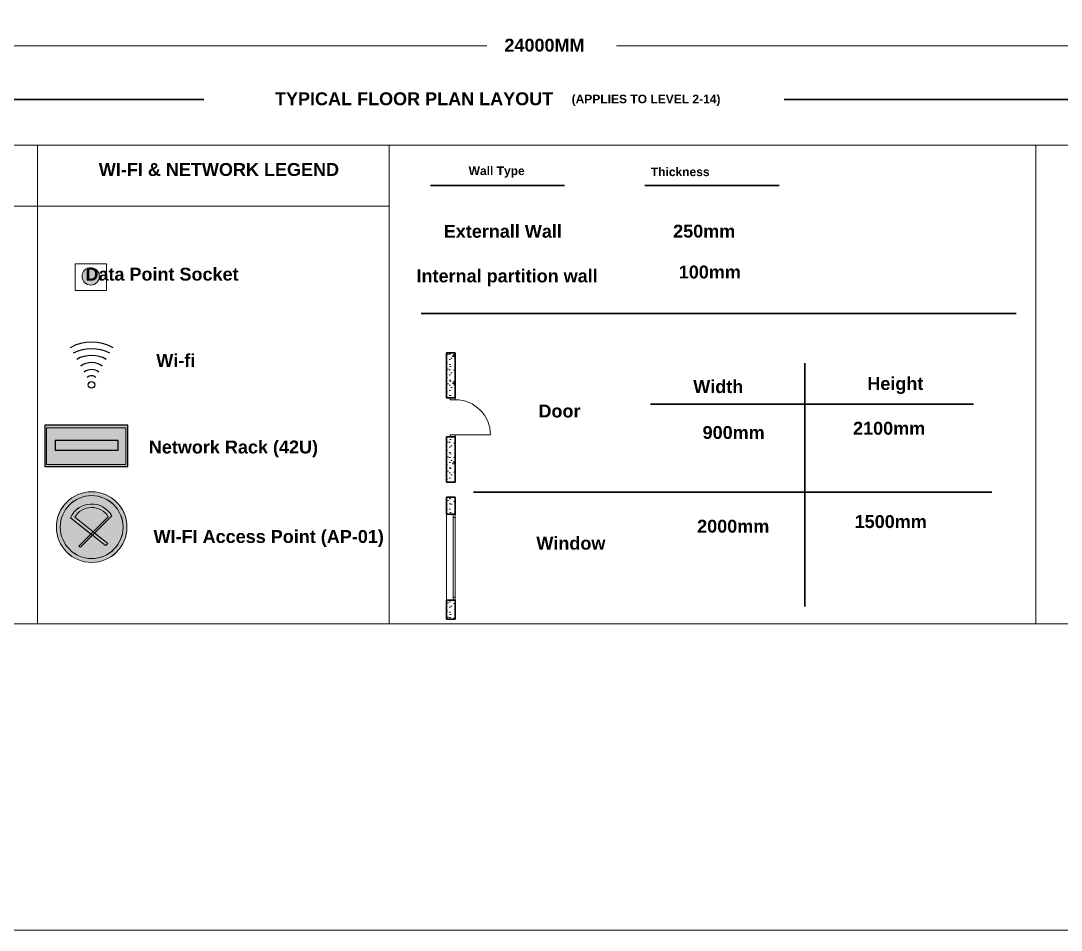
# Model space of a CAD drawing. Header units: millimetres. Extents: x -100675 to 28000, y -21133 to 42228.
# Drawn here: x -75380 to -51181, y -21133 to 16 of the extents above; entities that cross this region are included whole.
import ezdxf

# ---------------------------------------------------------------- set-up
doc = ezdxf.new("R2010")
doc.units = ezdxf.units.MM
doc.header["$MEASUREMENT"] = 0
doc.linetypes.add('Wipeout_Contour', pattern=[1000, 0, -1000])
for name, color, linetype in [('New_2D Drafting - General', 7, 'Continuous'), ('New_ARCHICAD Doors', 7, 'Continuous'), ('New_ARCHICAD Windows', 7, 'Continuous'), ('New_Structural - Bearing', 7, 'Continuous')]:
    doc.layers.add(name, color=color, linetype=linetype)
for name, color, linetype, lineweight in [('New_2D Drafting - General_Pen_No__1', 7, 'Continuous', 13), ('New_2D Drafting - General_Pen_No__15', 214, 'Continuous', 25), ('New_2D Drafting - General_Pen_No__19', 255, 'Continuous', 0), ('New_2D Drafting - General_Pen_No__21', 7, 'Continuous', 35), ('New_2D Drafting - General_Pen_No__22', 8, 'Continuous', 35), ('New_2D Drafting - General_Pen_No__41', 7, 'Continuous', 25), ('New_2D Drafting - General_Pen_No__46', 5, 'Continuous', 25), ('New_2D Drafting - General_Pen_No__52', 15, 'Continuous', 20), ('New_Annotation - Text_Pen_No__21', 7, 'Continuous', 35), ('New_Annotation - Text_Pen_No__27', 7, 'Continuous', 35), ('New_Annotation - Text_Pen_No__41', 7, 'Continuous', 25), ('New_Annotation - Text_Pen_No__46', 5, 'Continuous', 25), ('New_Annotation - Text_Pen_No__47', 7, 'Continuous', 25), ('New_ARCHICAD Doors_Pen_No__27', 7, 'Continuous', 35), ('New_ARCHICAD Windows_Pen_No__27', 7, 'Continuous', 35), ('New_Structural - Bearing_Pen_No__20', 1, 'Continuous', 0), ('New_Structural - Bearing_Pen_No__21', 7, 'Continuous', 35), ('New_Structural - Bearing_Pen_No__27', 7, 'Continuous', 35), ('New_Structural - Bearing_Pen_No__46', 5, 'Continuous', 25), ('New_Structural - Bearing_Pen_No__98', 154, 'Continuous', 13)]:
    doc.layers.add(name, color=color, linetype=linetype, lineweight=lineweight)
for name, color, linetype, lineweight, true_color in [('New_2D Drafting - General_Pen_No__62', 7, 'Continuous', 20, 0xaaaaaa), ('New_Annotation - Text_Pen_No__149', 7, 'Continuous', 25, 0x186722), ('New_Annotation - Text_Pen_No__66', 7, 'Continuous', 20, 0x5555ff), ('New_Annotation - Text_Pen_No__86', 7, 'Continuous', 20, 0x5555ff), ('New_ARCHICAD Doors_Pen_No__23', 7, 'Continuous', 20, 0xff6600), ('New_ARCHICAD Doors_Pen_No__3', 7, 'Continuous', 18, 0xff6600), ('New_ARCHICAD Windows_Pen_No__23', 7, 'Continuous', 20, 0xff6600), ('New_ARCHICAD Windows_Pen_No__3', 7, 'Continuous', 18, 0xff6600), ('New_Structural - Bearing_Pen_No__170', 7, 'Continuous', 13, 0x9f9f00), ('New_Structural - Bearing_Pen_No__89', 7, 'Continuous', 20, 0x71cebe)]:
    doc.layers.add(name, color=color, linetype=linetype, lineweight=lineweight, true_color=true_color)
doc.styles.add('GENERATED_STYLE_2', font='arial.ttf')
doc.linetypes.add('Double Slash', pattern='A,0,[2,commercial building_1.Shx,S=15.679012,R=0,X=0,Y=0],-1975.555563,0', length=1975.555563)
pattern_1 = [(0, (0, 0), (0, 623.5383), [60, -300]), (0, (180, 311.8), (0, 623.5383), [60, -300]), (60, (0, 0), (-540, 311.769), [60, -300]), (60, (360, 0), (-540, 311.769), [60, -300]), (120, (60, 0), (540, 311.769), [60, -300]), (120, (420, 0), (540, 311.769), [60, -300]), (0, (0, 60), (0, 120), [0, -120, 0, -180]), (45, (60, 60), (-84.85282, 84.85282), [0, -90, 0, -150])]

# ---------------------------------------------------------------- blocks, each defined once
blk = doc.blocks.new('Slab_2', base_point=(-100675, -21133))
at = {"layer": 'New_Structural - Bearing_Pen_No__89', "color": 123, "linetype": 'Continuous', "lineweight": 20, "true_color": 0x71cebe, "flags": 128}
blk.add_lwpolyline([(-100675, -21133), (-12576, -21133), (-12576, 42228), (-100675, 42228)], close=True, dxfattribs=at)
blk = doc.blocks.new('Door 24_5')
at = {"layer": 'New_ARCHICAD Doors_Pen_No__23', "color": 30, "linetype": 'Continuous', "lineweight": 20, "true_color": 0xff6600}
for p, q in [((-410, 0), (-450, 0)), ((-450, 0), (-450, -115)), ((-410, -115), (-410, 0)), ((450, 0), (410, 0)), ((410, 0), (410, -115)), ((450, -115), (450, 0)), ((-450, -115), (-410, -115)), ((410, -115), (450, -115))]:
    blk.add_line(p, q, dxfattribs=at)
at = {"layer": 'New_ARCHICAD Doors_Pen_No__27', "color": 7, "linetype": 'Continuous', "lineweight": 35}
for p, q in [((-450, 0), (-487, 0)), ((-450, 0), (-487, 0)), ((-450, 0), (-450, -115)), ((-450, 0), (-450, -115)), ((450, 0), (450, -115)), ((450, 0), (450, -115)), ((450, 0), (487, 0)), ((450, 0), (487, 0)), ((-450, -200), (-487, -200)), ((-450, -200), (-487, -200)), ((-450, -115), (-450, -200)), ((-450, -115), (-450, -200)), ((450, -115), (450, -200)), ((450, -115), (450, -200)), ((450, -200), (487, -200)), ((450, -200), (487, -200))]:
    blk.add_line(p, q, dxfattribs=at)
at = {"layer": 'New_ARCHICAD Doors_Pen_No__3', "color": 30, "linetype": 'Continuous', "lineweight": 18, "true_color": 0xff6600}
blk.add_line((410, 0), (410, 820), dxfattribs=at)
blk.add_arc((410, 0), 820, 90, 180, dxfattribs=at)
blk = doc.blocks.new('Wall_62', base_point=(-65475, -7702))
at = {"color": 254, "linetype": 'Wipeout_Contour', "lineweight": 0, "ltscale": 263570.715255}
blk.add_wipeout([(-65475, -7702), (-65475, -8756), (-65275, -8756), (-65275, -7702)], dxfattribs=at).dxf.layer = 'New_Structural - Bearing'
at = {"color": 254, "linetype": 'Wipeout_Contour', "lineweight": 0, "ltscale": 264660.454542}
blk.add_wipeout([(-65475, -10710), (-65275, -10710), (-65275, -9656), (-65475, -9656)], dxfattribs=at).dxf.layer = 'New_Structural - Bearing'
at = {"layer": 'New_Structural - Bearing_Pen_No__170', "linetype": 'Continuous', "lineweight": 13, "true_color": 0x9f9f00}
h = blk.add_hatch(dxfattribs=at)
h.set_pattern_fill('Structural_Concrete', color=54, style=0, pattern_type=2)
h.set_pattern_definition(pattern_1)
h.paths.add_polyline_path([(-65475, -7702), (-65475, -8756), (-65275, -8756), (-65275, -7702)])
h = blk.add_hatch(dxfattribs=at)
h.set_pattern_fill('Structural_Concrete', color=54, style=0, pattern_type=2)
h.set_pattern_definition(pattern_1)
h.paths.add_polyline_path([(-65475, -10710), (-65275, -10710), (-65275, -9656), (-65475, -9656)])
at = {"layer": 'New_Structural - Bearing_Pen_No__27', "color": 7, "linetype": 'Continuous', "lineweight": 35}
for p, q in [((-65475, -8756), (-65475, -8719)), ((-65390, -8756), (-65475, -8756)), ((-65275, -8756), (-65390, -8756)), ((-65275, -8756), (-65275, -8719)), ((-65475, -9656), (-65475, -9693)), ((-65390, -9656), (-65475, -9656)), ((-65275, -9656), (-65390, -9656)), ((-65275, -9656), (-65275, -9693))]:
    blk.add_line(p, q, dxfattribs=at)
at = {"layer": 'New_Structural - Bearing_Pen_No__27', "color": 7, "linetype": 'Continuous', "lineweight": 35, "flags": 128}
for points in [[(-65475, -7702), (-65475, -8756)], [(-65275, -7702), (-65475, -7702)], [(-65275, -8756), (-65275, -7702)], [(-65475, -9656), (-65475, -10710)], [(-65275, -10710), (-65275, -9656)], [(-65475, -10710), (-65275, -10710)]]:
    blk.add_lwpolyline(points, dxfattribs=at)
at = {"layer": 'New_ARCHICAD Doors', "color": 21, "linetype": 'Continuous', "lineweight": 18, "true_color": 0xff9955, "zscale": 1000, "rotation": 270}
blk.add_blockref('Door 24_5', (-65275, -9206), dxfattribs=at)
blk = doc.blocks.new('Window 24_7')
at = {"layer": 'New_ARCHICAD Windows_Pen_No__23', "color": 30, "linetype": 'Continuous', "lineweight": 20, "true_color": 0xff6600}
for p, q in [((-1000, 0), (-925, 0)), ((-925, 0), (-925, -50)), ((925, -50), (925, 0)), ((925, 0), (1000, 0)), ((-925, -50), (-1000, -50)), ((1000, -50), (925, -50))]:
    blk.add_line(p, q, dxfattribs=at)
at = {"layer": 'New_ARCHICAD Windows_Pen_No__27', "color": 7, "linetype": 'Continuous', "lineweight": 35}
for p, q in [((-1000, 0), (-1000, -50)), ((-1000, 0), (-1000, -50)), ((1000, 0), (1000, -50)), ((1000, 0), (1000, -50)), ((-1000, -50), (-1000, -200)), ((1000, -50), (1000, -200))]:
    blk.add_line(p, q, dxfattribs=at)
at = {"layer": 'New_ARCHICAD Windows_Pen_No__3', "color": 30, "linetype": 'Continuous', "lineweight": 18, "true_color": 0xff6600}
for p, q in [((-1000, 0), (1000, 0)), ((-925, 0), (925, 0)), ((-1000, -200), (1000, -200)), ((925, -50), (-925, -50))]:
    blk.add_line(p, q, dxfattribs=at)
blk = doc.blocks.new('Wall_63', base_point=(-65475, -11059))
at = {"color": 254, "linetype": 'Wipeout_Contour', "lineweight": 0, "ltscale": 265350.712498}
blk.add_wipeout([(-65475, -11059), (-65475, -11461), (-65275, -11461), (-65275, -11059)], dxfattribs=at).dxf.layer = 'New_Structural - Bearing'
at = {"color": 254, "linetype": 'Wipeout_Contour', "lineweight": 0, "ltscale": 267164.854519}
blk.add_wipeout([(-65475, -13901), (-65275, -13901), (-65275, -13461), (-65475, -13461)], dxfattribs=at).dxf.layer = 'New_Structural - Bearing'
at = {"layer": 'New_Structural - Bearing_Pen_No__170', "linetype": 'Continuous', "lineweight": 13, "true_color": 0x9f9f00}
h = blk.add_hatch(dxfattribs=at)
h.set_pattern_fill('Structural_Concrete', color=54, style=0, pattern_type=2)
h.set_pattern_definition(pattern_1)
h.paths.add_polyline_path([(-65475, -11059), (-65475, -11461), (-65275, -11461), (-65275, -11059)])
h = blk.add_hatch(dxfattribs=at)
h.set_pattern_fill('Structural_Concrete', color=54, style=0, pattern_type=2)
h.set_pattern_definition(pattern_1)
h.paths.add_polyline_path([(-65475, -13901), (-65275, -13901), (-65275, -13461), (-65475, -13461)])
at = {"layer": 'New_Structural - Bearing_Pen_No__27', "color": 7, "linetype": 'Continuous', "lineweight": 35}
for p, q in [((-65325, -11461), (-65475, -11461)), ((-65275, -11461), (-65325, -11461)), ((-65325, -13461), (-65475, -13461)), ((-65275, -13461), (-65325, -13461))]:
    blk.add_line(p, q, dxfattribs=at)
at = {"layer": 'New_Structural - Bearing_Pen_No__27', "color": 7, "linetype": 'Continuous', "lineweight": 35, "flags": 128}
for points in [[(-65475, -11059), (-65475, -11461)], [(-65275, -11059), (-65475, -11059)], [(-65275, -11461), (-65275, -11059)], [(-65475, -13461), (-65475, -13901)], [(-65275, -13901), (-65275, -13461)], [(-65475, -13901), (-65275, -13901)]]:
    blk.add_lwpolyline(points, dxfattribs=at)
at = {"layer": 'New_ARCHICAD Windows', "color": 21, "linetype": 'Continuous', "lineweight": 18, "true_color": 0xff9955, "xscale": -1, "zscale": 1000, "rotation": 270}
blk.add_blockref('Window 24_7', (-65275, -12461), dxfattribs=at)

msp = doc.modelspace()

# ---------------------------------------------------------------- hatches: boundary and pattern name
at = {"layer": 'New_2D Drafting - General_Pen_No__15', "linetype": 'Continuous', "lineweight": 25}
h = msp.add_hatch(color=214, dxfattribs=at)
h.paths.add_polyline_path([(-73262, -11498, 0.619121), (-74223, -11540), (-73747, -11919), (-74032, -12204, 0.021977), (-73992, -12228), (-73711, -11948), (-73409, -12188, 0.033686), (-73354, -12141), (-73662, -11898)])
h.paths.add_polyline_path([(-74126, -11531, -0.565735), (-73346, -11517), (-73698, -11869)], flags=0)
at = {"layer": 'New_2D Drafting - General_Pen_No__19', "linetype": 'Continuous', "lineweight": 0}
msp.add_hatch(color=255, dxfattribs=at).paths.add_polyline_path([(-73000, -11758, 1), (-74463, -11758, 1)])
at = {"layer": 'New_2D Drafting - General_Pen_No__22', "linetype": 'Continuous', "lineweight": 35}
h = msp.add_hatch(color=8, dxfattribs=at)
h.paths.add_polyline_path([(-73262, -11498, 0.619121), (-74223, -11540), (-73747, -11919), (-74032, -12204, 0.021977), (-73992, -12228), (-73711, -11948), (-73409, -12188, 0.033686), (-73354, -12141), (-73662, -11898)])
h.paths.add_polyline_path([(-74126, -11531, -0.565735), (-73346, -11517), (-73698, -11869)], flags=0)
at = {"layer": 'New_2D Drafting - General_Pen_No__46', "linetype": 'Continuous', "lineweight": 25}
msp.add_hatch(color=5, dxfattribs=at).paths.add_polyline_path([(-72910, -11758, 1), (-74553, -11758, 1)])
at = {"layer": 'New_2D Drafting - General_Pen_No__52', "linetype": 'Continuous', "lineweight": 20}
msp.add_hatch(color=15, dxfattribs=at).paths.add_polyline_path([(-73552, -5928, 1), (-73954, -5928, 1)])

# ---------------------------------------------------------------- linework, layer by layer
at = {"layer": 'New_2D Drafting - General_Pen_No__1', "color": 7, "linetype": 'Continuous', "lineweight": 13, "flags": 128}
for points in [[(-73552, -5928, 1), (-73954, -5928, 1)], [(-72910, -11758, 1), (-74553, -11758, 1)], [(-73000, -11758, 1), (-74463, -11758, 1)], [(-73262, -11498, 0.619121), (-74223, -11540), (-73747, -11919), (-74032, -12204, 0.021977), (-73992, -12228), (-73711, -11948), (-73409, -12188, 0.033686), (-73354, -12141), (-73662, -11898)], [(-73262, -11498, 0.619121), (-74223, -11540), (-73747, -11919), (-74032, -12204, 0.021977), (-73992, -12228), (-73711, -11948), (-73409, -12188, 0.033686), (-73354, -12141), (-73662, -11898)], [(-74126, -11531, -0.565735), (-73346, -11517), (-73698, -11869)], [(-74126, -11531, -0.565735), (-73346, -11517), (-73698, -11869)]]:
    msp.add_lwpolyline(points, format="xyb", close=True, dxfattribs=at)
at = {"layer": 'New_2D Drafting - General_Pen_No__62', "color": 253, "linetype": 'Continuous', "lineweight": 20, "true_color": 0xaaaaaa}
for p, q in [((-76187, -568), (-64540, -568)), ((-61525, -568), (-50080, -568))]:
    msp.add_line(p, q, dxfattribs=at)
at = {"layer": 'New_Structural - Bearing_Pen_No__20', "color": 1, "linetype": 'Continuous', "lineweight": 0}
for p, q in [((-91617, -2875), (-66814, -2875)), ((-74989, -2875), (-74989, -14008)), ((-66814, -2875), (-32616, -2875)), ((-66814, -2875), (-66814, -14008)), ((-51773, -2875), (-51773, -14008)), ((-91617, -4292), (-66814, -4292))]:
    msp.add_line(p, q, dxfattribs=at)
at = {"layer": 'New_Structural - Bearing_Pen_No__20', "color": 1, "linetype": 'Double Slash', "lineweight": 0}
for p, q in [((-74113, -5635), (-73383, -5635)), ((-74113, -6257), (-74113, -5635)), ((-73383, -5635), (-73383, -6257)), ((-73383, -6257), (-74113, -6257))]:
    msp.add_line(p, q, dxfattribs=at)
msp.add_circle((-73753, -5928), 201, dxfattribs=at)
at = {"layer": 'New_Structural - Bearing_Pen_No__21', "color": 7, "linetype": 'Continuous', "lineweight": 35}
for p, q in [((-81466, -1814), (-71123, -1814)), ((-57622, -1814), (-46368, -1814)), ((-65850, -3818), (-62732, -3818)), ((-60862, -3818), (-57744, -3818)), ((-66070, -6788), (-52227, -6788)), ((-57144, -7948), (-57144, -13608)), ((-60735, -8899), (-53220, -8899)), ((-64849, -10944), (-52792, -10944))]:
    msp.add_line(p, q, dxfattribs=at)
at = {"layer": 'New_Structural - Bearing_Pen_No__46', "color": 5, "linetype": 'Continuous', "lineweight": 25}
msp.add_circle((-73734, -8451), 76, dxfattribs=at)
for centre, radius, start, end in [((-73734, -8494), 1037, 61.1651, 118.9004), ((-73734, -8517), 906, 62.0351, 117.9649), ((-73734, -8457), 691, 60.196, 119.804), ((-73734, -8329), 399, 51.155, 128.9104), ((-73734, -8398), 301, 54.9069, 125.0931), ((-73734, -8375), 138, 44.038, 135.962)]:
    msp.add_arc(centre, radius, start, end, dxfattribs=at)
at = {"layer": 'New_Structural - Bearing_Pen_No__98', "color": 154, "linetype": 'Continuous', "lineweight": 13}
for p, q in [((-74824, -9384), (-72887, -9384)), ((-74824, -10352), (-74824, -9384)), ((-72887, -9384), (-72887, -10352)), ((-74779, -9447), (-72936, -9447)), ((-74779, -10306), (-74779, -9447)), ((-72936, -9447), (-72936, -10306)), ((-72887, -10352), (-74824, -10352)), ((-72936, -10306), (-74779, -10306)), ((-74223, -11540), (-73409, -12188)), ((-74126, -11531), (-73354, -12141)), ((-73346, -11517), (-74032, -12204)), ((-73262, -11498), (-73992, -12228))]:
    msp.add_line(p, q, dxfattribs=at)
for radius in [821, 731]:
    msp.add_circle((-73732, -11758), radius, dxfattribs=at)
for radius, start, end in [(537, 28.9778, 156.0278), (455, 31.9996, 149.993), (537, 235.9863, 241.0222), (537, 306.8658, 314.5831)]:
    msp.add_arc((-73732, -11758), radius, start, end, dxfattribs=at)

# ---------------------------------------------------------------- texts
at = {"layer": 'New_Annotation - Text_Pen_No__149', "color": 99, "linetype": 'Continuous', "lineweight": 25, "true_color": 0x186722, "insert": (-70771, -3292), "char_height": 300, "attachment_point": 2, "style": 'GENERATED_STYLE_2'}
msp.add_mtext('\\A1;{\\pqc;\\fArial|b1|i0|c0|p34;WI-FI & NETWORK LEGEND }', dxfattribs=at)
at = {"layer": 'New_Annotation - Text_Pen_No__21', "color": 7, "linetype": 'Continuous', "lineweight": 35, "attachment_point": 2, "style": 'GENERATED_STYLE_2'}
for s, insert, char_height in [('\\A1;{\\pqc;\\fArial|b1|i0|c0|p34;Wall Type}', (-64311, -3372), 200), ('\\A1;{\\pqc;\\fArial|b1|i0|c0|p34;Externall Wall}', (-64168, -4729), 300), ('\\A1;{\\pqc;\\fArial|b1|i0|c0|p34;Internal partition wall}', (-64068, -5767), 300), ('\\A1;{\\pqc;\\fArial|b1|i0|c0|p34;Width }', (-59157, -8341), 300)]:
    msp.add_mtext(s, dxfattribs=dict(at, insert=insert, char_height=char_height))
at = {"layer": 'New_Annotation - Text_Pen_No__27', "color": 7, "linetype": 'Continuous', "lineweight": 35, "insert": (-59354, -5676), "char_height": 300, "attachment_point": 2, "style": 'GENERATED_STYLE_2'}
msp.add_mtext('\\A1;{\\pqc;\\fArial|b1|i0|c0|p34;100mm}', dxfattribs=at)
at = {"layer": 'New_Annotation - Text_Pen_No__41', "color": 7, "linetype": 'Continuous', "lineweight": 25, "attachment_point": 2, "style": 'GENERATED_STYLE_2'}
for s, insert, char_height in [('\\A1;{\\pqc;\\fArial|b1|i0|c0|p34;TYPICAL FLOOR PLAN LAYOUT }', (-66232, -1647), 300), ('\\A1;{\\pqc;\\fArial|b1|i0|c0|p34;(APPLIES TO LEVEL 2-14)}', (-60837, -1702), 200), ('\\A1;{\\pqc;\\fArial|b1|i0|c0|p34;Thickness}', (-60042, -3396), 200), ('\\A1;{\\pqc;\\fArial|b1|i0|c0|p34;Height }', (-55038, -8270), 300), ('\\A1;{\\pqc;\\fArial|b1|i0|c0|p34;Door}', (-62851, -8909), 300), ('\\A1;{\\pqc;\\fArial|b1|i0|c0|p34;900mm}', (-58799, -9409), 300), ('\\A1;{\\pqc;\\fArial|b1|i0|c0|p34;2100mm}', (-55183, -9310), 300), ('\\A1;{\\pqc;\\fArial|b1|i0|c0|p34;2000mm}', (-58809, -11588), 300), ('\\A1;{\\pqc;\\fArial|b1|i0|c0|p34;1500mm}', (-55146, -11480), 300), ('\\A1;{\\pqc;\\fArial|b1|i0|c0|p34;Window}', (-62585, -11983), 300)]:
    msp.add_mtext(s, dxfattribs=dict(at, insert=insert, char_height=char_height))
at = {"layer": 'New_Annotation - Text_Pen_No__46', "color": 5, "linetype": 'Continuous', "lineweight": 25, "char_height": 300, "attachment_point": 2, "style": 'GENERATED_STYLE_2'}
for s, insert in [('\\A1;{\\pqc;\\fArial|b1|i0|c0|p34;Wi-fi }', (-71775, -7732)), ('\\A1;{\\pqc;\\fArial|b1|i0|c0|p34;Network Rack (42U)}', (-70434, -9746)), ('\\A1;{\\pqc;\\fArial|b1|i0|c0|p34;WI-FI Access Point (AP-01)}', (-69613, -11827))]:
    msp.add_mtext(s, dxfattribs=dict(at, insert=insert))
at = {"layer": 'New_Annotation - Text_Pen_No__47', "color": 7, "linetype": 'Continuous', "lineweight": 25, "insert": (-59484, -4726), "char_height": 300, "attachment_point": 2, "style": 'GENERATED_STYLE_2'}
msp.add_mtext('\\A1;{\\pqc;\\fArial|b1|i0|c0|p34;250mm}', dxfattribs=at)
at = {"layer": 'New_Annotation - Text_Pen_No__66', "color": 173, "linetype": 'Continuous', "lineweight": 20, "true_color": 0x5555ff, "insert": (-72096, -5726), "char_height": 300, "attachment_point": 2, "style": 'GENERATED_STYLE_2'}
msp.add_mtext('\\A1;{\\pqc;\\fArial|b1|i0|c0|p34;Data Point Socket }', dxfattribs=at)
at = {"layer": 'New_Annotation - Text_Pen_No__86', "color": 173, "linetype": 'Continuous', "lineweight": 20, "true_color": 0x5555ff, "insert": (-63199, -401), "char_height": 300, "attachment_point": 2, "style": 'GENERATED_STYLE_2'}
msp.add_mtext('\\A1;{\\pqc;\\fArial|b1|i0|c0|p34;24000MM}', dxfattribs=at)

# ---------------------------------------------------------------- wipeouts: each hides what was drawn before it
at = {"color": 254, "linetype": 'Wipeout_Contour', "lineweight": 0, "ltscale": 298016.047355}
msp.add_wipeout([(-74584, -9748), (-74584, -9969), (-73113, -9969), (-73113, -9748)], dxfattribs=at).dxf.layer = 'New_2D Drafting - General'

# ---------------------------------------------------------------- next in the draw order: linework, layer by layer
at = {"layer": 'New_2D Drafting - General_Pen_No__41', "color": 7, "linetype": 'Continuous', "lineweight": 25, "flags": 128}
msp.add_lwpolyline([(-74584, -9748), (-74584, -9969), (-73113, -9969), (-73113, -9748)], close=True, dxfattribs=at)

# ---------------------------------------------------------------- next in the draw order: wipeouts: each hides what was drawn before it
at = {"color": 254, "linetype": 'Wipeout_Contour', "lineweight": 0, "ltscale": 298016.047355}
msp.add_wipeout([(-74584, -9969), (-73113, -9969), (-73113, -9748), (-74584, -9748)], dxfattribs=at).dxf.layer = 'New_2D Drafting - General'

# ---------------------------------------------------------------- next in the draw order: linework, layer by layer
at = {"layer": 'New_2D Drafting - General_Pen_No__41', "color": 7, "linetype": 'Continuous', "lineweight": 25, "flags": 128}
msp.add_lwpolyline([(-74584, -9969), (-73113, -9969), (-73113, -9748), (-74584, -9748)], close=True, dxfattribs=at)

# ---------------------------------------------------------------- next in the draw order: wipeouts: each hides what was drawn before it
at = {"color": 254, "linetype": 'Wipeout_Contour', "lineweight": 0, "ltscale": 298016.047355}
msp.add_wipeout([(-74584, -9969), (-73113, -9969), (-73113, -9748), (-74584, -9748)], dxfattribs=at).dxf.layer = 'New_2D Drafting - General'

# ---------------------------------------------------------------- next in the draw order: linework, layer by layer
at = {"layer": 'New_2D Drafting - General_Pen_No__41', "color": 7, "linetype": 'Continuous', "lineweight": 25, "flags": 128}
msp.add_lwpolyline([(-74584, -9969), (-73113, -9969), (-73113, -9748), (-74584, -9748)], close=True, dxfattribs=at)

# ---------------------------------------------------------------- next in the draw order: wipeouts: each hides what was drawn before it
at = {"color": 254, "linetype": 'Wipeout_Contour', "lineweight": 0, "ltscale": 298016.047355}
msp.add_wipeout([(-74584, -9969), (-73113, -9969), (-73113, -9748), (-74584, -9748)], dxfattribs=at).dxf.layer = 'New_2D Drafting - General'

# ---------------------------------------------------------------- next in the draw order: linework, layer by layer
at = {"layer": 'New_2D Drafting - General_Pen_No__41', "color": 7, "linetype": 'Continuous', "lineweight": 25, "flags": 128}
msp.add_lwpolyline([(-74584, -9969), (-73113, -9969), (-73113, -9748), (-74584, -9748)], close=True, dxfattribs=at)

# ---------------------------------------------------------------- next in the draw order: wipeouts: each hides what was drawn before it
at = {"color": 254, "linetype": 'Wipeout_Contour', "lineweight": 0, "ltscale": 298016.047355}
msp.add_wipeout([(-74584, -9748), (-74584, -9969), (-73113, -9969), (-73113, -9748)], dxfattribs=at).dxf.layer = 'New_2D Drafting - General'

# ---------------------------------------------------------------- next in the draw order: linework, layer by layer
at = {"layer": 'New_2D Drafting - General_Pen_No__41', "color": 7, "linetype": 'Continuous', "lineweight": 25, "flags": 128}
msp.add_lwpolyline([(-74584, -9748), (-74584, -9969), (-73113, -9969), (-73113, -9748)], close=True, dxfattribs=at)

# ---------------------------------------------------------------- next in the draw order: wipeouts: each hides what was drawn before it
at = {"color": 254, "linetype": 'Wipeout_Contour', "lineweight": 0, "ltscale": 298016.047355}
msp.add_wipeout([(-74584, -9969), (-73113, -9969), (-73113, -9748), (-74584, -9748)], dxfattribs=at).dxf.layer = 'New_2D Drafting - General'

# ---------------------------------------------------------------- next in the draw order: linework, layer by layer
at = {"layer": 'New_2D Drafting - General_Pen_No__41', "color": 7, "linetype": 'Continuous', "lineweight": 25, "flags": 128}
msp.add_lwpolyline([(-74584, -9969), (-73113, -9969), (-73113, -9748), (-74584, -9748)], close=True, dxfattribs=at)

# ---------------------------------------------------------------- next in the draw order: wipeouts: each hides what was drawn before it
at = {"color": 254, "linetype": 'Wipeout_Contour', "lineweight": 0, "ltscale": 298016.047355}
msp.add_wipeout([(-74584, -9969), (-73113, -9969), (-73113, -9748), (-74584, -9748)], dxfattribs=at).dxf.layer = 'New_2D Drafting - General'

# ---------------------------------------------------------------- next in the draw order: linework, layer by layer
at = {"layer": 'New_2D Drafting - General_Pen_No__41', "color": 7, "linetype": 'Continuous', "lineweight": 25, "flags": 128}
msp.add_lwpolyline([(-74584, -9969), (-73113, -9969), (-73113, -9748), (-74584, -9748)], close=True, dxfattribs=at)

# ---------------------------------------------------------------- next in the draw order: wipeouts: each hides what was drawn before it
at = {"color": 254, "linetype": 'Wipeout_Contour', "lineweight": 0, "ltscale": 298016.047355}
msp.add_wipeout([(-74584, -9969), (-73113, -9969), (-73113, -9748), (-74584, -9748)], dxfattribs=at).dxf.layer = 'New_2D Drafting - General'

# ---------------------------------------------------------------- next in the draw order: linework, layer by layer
at = {"layer": 'New_2D Drafting - General_Pen_No__41', "color": 7, "linetype": 'Continuous', "lineweight": 25, "flags": 128}
msp.add_lwpolyline([(-74584, -9969), (-73113, -9969), (-73113, -9748), (-74584, -9748)], close=True, dxfattribs=at)

# ---------------------------------------------------------------- next in the draw order: wipeouts: each hides what was drawn before it
at = {"color": 254, "linetype": 'Wipeout_Contour', "lineweight": 0, "ltscale": 298016.047355}
msp.add_wipeout([(-74584, -9969), (-73113, -9969), (-73113, -9748), (-74584, -9748)], dxfattribs=at).dxf.layer = 'New_2D Drafting - General'

# ---------------------------------------------------------------- next in the draw order: linework, layer by layer
at = {"layer": 'New_2D Drafting - General_Pen_No__41', "color": 7, "linetype": 'Continuous', "lineweight": 25, "flags": 128}
msp.add_lwpolyline([(-74584, -9969), (-73113, -9969), (-73113, -9748), (-74584, -9748)], close=True, dxfattribs=at)

# ---------------------------------------------------------------- next in the draw order: wipeouts: each hides what was drawn before it
at = {"color": 254, "linetype": 'Wipeout_Contour', "lineweight": 0, "ltscale": 298016.047355}
msp.add_wipeout([(-74584, -9969), (-73113, -9969), (-73113, -9748), (-74584, -9748)], dxfattribs=at).dxf.layer = 'New_2D Drafting - General'

# ---------------------------------------------------------------- next in the draw order: hatches: boundary and pattern name
at = {"layer": 'New_2D Drafting - General_Pen_No__19', "linetype": 'Continuous', "lineweight": 0}
for points in [[(-74824, -9384), (-74824, -10352), (-72887, -10352), (-72887, -9384)], [(-72936, -10306), (-72936, -9447), (-74779, -9447), (-74779, -10306)], [(-73113, -9748), (-74584, -9748), (-74584, -9969), (-73113, -9969)], [(-73113, -9748), (-74584, -9748), (-74584, -9969), (-73113, -9969)], [(-73113, -9748), (-74584, -9748), (-74584, -9969), (-73113, -9969)], [(-73113, -9748), (-74584, -9748), (-74584, -9969), (-73113, -9969)], [(-73113, -9748), (-74584, -9748), (-74584, -9969), (-73113, -9969)], [(-73113, -9748), (-74584, -9748), (-74584, -9969), (-73113, -9969)], [(-74584, -9969), (-73113, -9969), (-73113, -9748), (-74584, -9748)], [(-74584, -9969), (-73113, -9969), (-73113, -9748), (-74584, -9748)], [(-74584, -9969), (-73113, -9969), (-73113, -9748), (-74584, -9748)], [(-73113, -9748), (-74584, -9748), (-74584, -9969), (-73113, -9969)], [(-73113, -9748), (-74584, -9748), (-74584, -9969), (-73113, -9969)], [(-73113, -9748), (-74584, -9748), (-74584, -9969), (-73113, -9969)], [(-73113, -9748), (-74584, -9748), (-74584, -9969), (-73113, -9969)], [(-73113, -9969), (-73113, -9748), (-74584, -9748), (-74584, -9969)], [(-74584, -9748), (-74584, -9969), (-73113, -9969), (-73113, -9748)], [(-73113, -9969), (-73113, -9748), (-74584, -9748), (-74584, -9969)], [(-73113, -9969), (-73113, -9748), (-74584, -9748), (-74584, -9969)], [(-74584, -9748), (-74584, -9969), (-73113, -9969), (-73113, -9748)], [(-73113, -9969), (-73113, -9748), (-74584, -9748), (-74584, -9969)]]:
    msp.add_hatch(color=255, dxfattribs=at).paths.add_polyline_path(points)
at = {"layer": 'New_2D Drafting - General_Pen_No__21', "linetype": 'Continuous', "lineweight": 35}
for points in [[(-72887, -9384), (-74824, -9384), (-74824, -10352), (-72887, -10352)], [(-74584, -9748), (-74584, -9969), (-73113, -9969), (-73113, -9748)], [(-74584, -9969), (-73113, -9969), (-73113, -9748), (-74584, -9748)]]:
    msp.add_hatch(color=7, dxfattribs=at).paths.add_polyline_path(points)

# ---------------------------------------------------------------- next in the draw order: linework, layer by layer
at = {"layer": 'New_2D Drafting - General_Pen_No__1', "color": 7, "linetype": 'Continuous', "lineweight": 13, "flags": 128}
for points in [[(-72887, -9384), (-74824, -9384), (-74824, -10352), (-72887, -10352)], [(-72936, -10306), (-72936, -9447), (-74779, -9447), (-74779, -10306)], [(-73113, -9748), (-74584, -9748), (-74584, -9969), (-73113, -9969)], [(-73113, -9748), (-74584, -9748), (-74584, -9969), (-73113, -9969)], [(-73113, -9748), (-74584, -9748), (-74584, -9969), (-73113, -9969)], [(-73113, -9748), (-74584, -9748), (-74584, -9969), (-73113, -9969)], [(-73113, -9969), (-73113, -9748), (-74584, -9748), (-74584, -9969)], [(-74584, -9748), (-74584, -9969), (-73113, -9969), (-73113, -9748)], [(-73113, -9969), (-73113, -9748), (-74584, -9748), (-74584, -9969)], [(-73113, -9969), (-73113, -9748), (-74584, -9748), (-74584, -9969)], [(-74584, -9748), (-74584, -9969), (-73113, -9969), (-73113, -9748)], [(-73113, -9969), (-73113, -9748), (-74584, -9748), (-74584, -9969)], [(-74584, -9748), (-74584, -9969), (-73113, -9969), (-73113, -9748)], [(-74584, -9969), (-73113, -9969), (-73113, -9748), (-74584, -9748)]]:
    msp.add_lwpolyline(points, close=True, dxfattribs=at)
at = {"layer": 'New_2D Drafting - General_Pen_No__41', "color": 7, "linetype": 'Continuous', "lineweight": 25, "flags": 128}
for points in [[(-74824, -9384), (-74824, -10352), (-72887, -10352), (-72887, -9384)], [(-74584, -9969), (-73113, -9969), (-73113, -9748), (-74584, -9748)], [(-73113, -9748), (-74584, -9748), (-74584, -9969), (-73113, -9969)], [(-73113, -9748), (-74584, -9748), (-74584, -9969), (-73113, -9969)], [(-73113, -9748), (-74584, -9748), (-74584, -9969), (-73113, -9969)], [(-73113, -9748), (-74584, -9748), (-74584, -9969), (-73113, -9969)], [(-73113, -9748), (-74584, -9748), (-74584, -9969), (-73113, -9969)], [(-73113, -9748), (-74584, -9748), (-74584, -9969), (-73113, -9969)], [(-74584, -9969), (-73113, -9969), (-73113, -9748), (-74584, -9748)], [(-74584, -9969), (-73113, -9969), (-73113, -9748), (-74584, -9748)], [(-74584, -9969), (-73113, -9969), (-73113, -9748), (-74584, -9748)]]:
    msp.add_lwpolyline(points, close=True, dxfattribs=at)
at = {"layer": 'New_Structural - Bearing_Pen_No__98', "color": 154, "linetype": 'Continuous', "lineweight": 13}
for p, q in [((-74584, -9748), (-73113, -9748)), ((-74584, -9969), (-74584, -9748)), ((-73113, -9748), (-73113, -9969)), ((-73113, -9969), (-74584, -9969))]:
    msp.add_line(p, q, dxfattribs=at)

# ---------------------------------------------------------------- next in the draw order: block references
at = {"layer": 'New_Structural - Bearing', "color": 123, "linetype": 'Continuous', "lineweight": 20, "true_color": 0x71cebe}
msp.add_blockref('Slab_2', (-100675, -21133), dxfattribs=at)

# ---------------------------------------------------------------- next in the draw order: block references
at = {"layer": 'New_Structural - Bearing', "color": 7, "lineweight": 35}
for name, p in [('Wall_62', (-65475, -7702)), ('Wall_63', (-65475, -11059))]:
    msp.add_blockref(name, p, dxfattribs=at)

# ---------------------------------------------------------------- next in the draw order: linework, layer by layer
at = {"layer": 'New_Structural - Bearing_Pen_No__20', "color": 1, "linetype": 'Continuous', "lineweight": 0}
msp.add_line((-91617, -14008), (-32616, -14008), dxfattribs=at)

doc.saveas('drawing.dxf')
